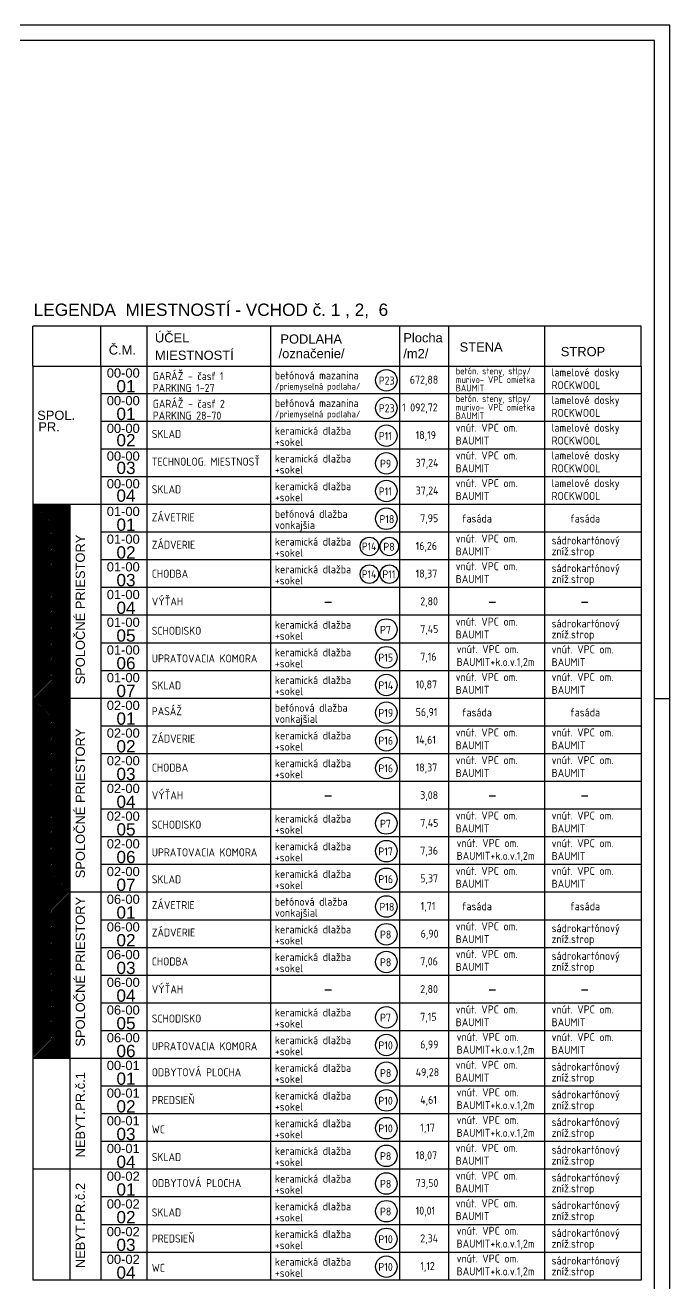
# Model space of a CAD drawing. Extents: x 4511820 to 5180432, y -1526536 to -944957.
# Drawn here: x 5044060 to 5054537, y -1416290 to -1395841 of the extents above; entities that cross this region are included whole.
import ezdxf

# ---------------------------------------------------------------- set-up
doc = ezdxf.new("R2010")
doc.units = 0
doc.header["$MEASUREMENT"] = 0
for name, color, linetype in [('MÚRY', 1, 'CONTINUOUS'), ('TENKÁ', 7, 'CONTINUOUS'), ('ŠRAFY', 82, 'CONTINUOUS')]:
    doc.layers.add(name, color=color, linetype=linetype)
doc.styles.add('ARIAL', font='arial.ttf')
doc.styles.add('Style-Arial', font='arial.ttf')
doc.styles.add('STYLE1', font='isocp.shx')
pattern_1 = [(45, (150, 9568.049), (-13.25825215, 13.25825215), [])]

msp = doc.modelspace()

# ---------------------------------------------------------------- hatches: boundary and pattern name
at = {"layer": 'ŠRAFY'}
h = msp.add_hatch(dxfattribs=at)
h.set_pattern_fill('ANSI31', color=132, scale=150)
h.set_pattern_definition(pattern_1)
h.paths.add_polyline_path([(5044787, -1406778.808), (5044787, -1403628.808), (5044187, -1403628.808), (5044187, -1406778.808)])
h.paths.add_polyline_path([(5044357.901, -1406047.863), (5044357.901, -1404616.383), (5044649.511, -1404616.383), (5044649.511, -1406047.863)], flags=24)
h = msp.add_hatch(dxfattribs=at)
h.set_pattern_fill('ANSI31', color=213, scale=150)
h.set_pattern_definition(pattern_1)
h.paths.add_polyline_path([(5044787, -1409928.808), (5044787, -1406778.808), (5044187, -1406778.808), (5044187, -1409928.808)])
h.paths.add_polyline_path([(5044357.901, -1409016.363), (5044357.901, -1407550.149), (5044649.511, -1407550.149), (5044649.511, -1409016.363)], flags=24)
h = msp.add_hatch(dxfattribs=at)
h.set_pattern_fill('ANSI31', color=63, scale=150)
h.set_pattern_definition(pattern_1)
h.paths.add_polyline_path([(5044787, -1412628.808), (5044787, -1409928.808), (5044187, -1409928.808), (5044187, -1412628.808)])
h.paths.add_polyline_path([(5044357.901, -1411985.863), (5044357.901, -1410517.834), (5044649.511, -1410517.834), (5044649.511, -1411985.863)], flags=24)

# ---------------------------------------------------------------- linework, layer by layer
at = {"layer": 'MÚRY', "ltscale": 0.25}
for p, q in [((5054072.54, -1400728.808), (5044187, -1400728.808)), ((5044187, -1401378.808), (5044187, -1400728.808)), ((5045289.826, -1401378.808), (5045289.826, -1400728.808)), ((5054072.54, -1401378.808), (5054072.54, -1400728.808)), ((5044187, -1401378.808), (5054072.54, -1401378.808)), ((5054072.54, -1403628.808), (5044187, -1403628.808)), ((5054072.54, -1406778.808), (5044187, -1406778.808)), ((5054072.54, -1409928.808), (5044187, -1409928.808)), ((5054072.54, -1412628.808), (5044187, -1412628.808)), ((5054072.54, -1414428.808), (5044187, -1414428.808)), ((5054072.54, -1416228.808), (5044187, -1416228.808))]:
    msp.add_line(p, q, dxfattribs=at)
at = {"layer": 'TENKÁ', "color": 7}
for p, q in [((5054537, -1395840.921), (4975746, -1395840.921)), ((5054537, -1436478.808), (5054537, -1395840.921)), ((5054287, -1396090.921), (4975996, -1396090.921)), ((5054287, -1436228.808), (5054287, -1396090.921))]:
    msp.add_line(p, q, dxfattribs=at)
at = {"layer": 'TENKÁ', "linetype": 'Continuous'}
for p, q in [((5046039.826, -1400728.808), (5046039.826, -1416228.808)), ((5054072.54, -1401828.808), (5045289.826, -1401828.808)), ((5054072.54, -1402278.808), (5045289.826, -1402278.808)), ((5054072.54, -1402728.808), (5045289.826, -1402728.808)), ((5054072.54, -1403178.808), (5045289.826, -1403178.808))]:
    msp.add_line(p, q, dxfattribs=at)
at = {"layer": 'TENKÁ', "ltscale": 0.25}
for p, q in [((5048049.706, -1400728.808), (5048049.706, -1416228.808)), ((5050143.014, -1400728.808), (5050143.014, -1416228.808)), ((5050948.219, -1416228.808), (5050948.219, -1400728.808)), ((5052507.051, -1416228.808), (5052507.051, -1400728.808)), ((5044187, -1401378.808), (5044187, -1416228.808)), ((5045289.826, -1401378.808), (5045289.826, -1416228.808)), ((5054072.54, -1401378.808), (5054072.54, -1416228.808)), ((5044787, -1403628.808), (5044787, -1409928.808)), ((5053437, -1404078.808), (5045289.826, -1404078.808)), ((5054072.54, -1404078.808), (5045289.826, -1404078.808)), ((5053437, -1404528.808), (5045289.826, -1404528.808)), ((5054072.54, -1404528.808), (5045289.826, -1404528.808)), ((5053437, -1404978.808), (5045289.826, -1404978.808)), ((5054072.54, -1404978.808), (5045289.826, -1404978.808)), ((5053437, -1405428.808), (5045289.826, -1405428.808)), ((5054072.54, -1405428.808), (5045289.826, -1405428.808)), ((5053437, -1405878.808), (5045289.826, -1405878.808)), ((5054072.54, -1405878.808), (5045289.826, -1405878.808)), ((5054072.54, -1406328.808), (5045289.826, -1406328.808)), ((5044787, -1406778.808), (5044787, -1409928.808)), ((5054287, -1406778.808), (5054537, -1406778.808)), ((5053437, -1407228.808), (5045289.826, -1407228.808)), ((5054072.54, -1407228.808), (5045289.826, -1407228.808)), ((5053437, -1407678.808), (5045289.826, -1407678.808)), ((5054072.54, -1407678.808), (5045289.826, -1407678.808)), ((5053437, -1408128.808), (5045289.826, -1408128.808)), ((5054072.54, -1408128.808), (5045289.826, -1408128.808)), ((5053437, -1408578.808), (5045289.826, -1408578.808)), ((5054072.54, -1408578.808), (5045289.826, -1408578.808)), ((5053437, -1409028.808), (5045289.826, -1409028.808)), ((5054072.54, -1409028.808), (5045289.826, -1409028.808)), ((5054072.54, -1409478.808), (5045289.826, -1409478.808)), ((5044787, -1409928.808), (5044787, -1416228.808)), ((5053437, -1410378.808), (5045289.826, -1410378.808)), ((5054072.54, -1410378.808), (5045289.826, -1410378.808)), ((5053437, -1410828.808), (5045289.826, -1410828.808)), ((5054072.54, -1410828.808), (5045289.826, -1410828.808)), ((5053437, -1411278.808), (5045289.826, -1411278.808)), ((5054072.54, -1411278.808), (5045289.826, -1411278.808)), ((5053437, -1411728.808), (5045289.826, -1411728.808)), ((5054072.54, -1411728.808), (5045289.826, -1411728.808)), ((5053437, -1412178.808), (5045289.826, -1412178.808)), ((5054072.54, -1412178.808), (5045289.826, -1412178.808)), ((5053437, -1413078.808), (5045289.826, -1413078.808)), ((5054072.54, -1413078.808), (5045289.826, -1413078.808)), ((5053437, -1413528.808), (5045289.826, -1413528.808)), ((5054072.54, -1413528.808), (5045289.826, -1413528.808)), ((5053437, -1413978.808), (5045289.826, -1413978.808)), ((5054072.54, -1413978.808), (5045289.826, -1413978.808)), ((5053437, -1414878.808), (5045289.826, -1414878.808)), ((5054072.54, -1414878.808), (5045289.826, -1414878.808)), ((5053437, -1415328.808), (5045289.826, -1415328.808)), ((5054072.54, -1415328.808), (5045289.826, -1415328.808)), ((5053437, -1415778.808), (5045289.826, -1415778.808)), ((5054072.54, -1415778.808), (5045289.826, -1415778.808))]:
    msp.add_line(p, q, dxfattribs=at)
at = {"layer": 'TENKÁ'}
for p, q in [((5048931.54, -1405213.892), (5049036.54, -1405213.892)), ((5051598.54, -1405213.892), (5051703.54, -1405213.892)), ((5053100.04, -1405213.892), (5053205.04, -1405213.892)), ((5048931.54, -1408363.892), (5049036.54, -1408363.892)), ((5051598.54, -1408363.892), (5051703.54, -1408363.892)), ((5053100.04, -1408363.892), (5053205.04, -1408363.892)), ((5048931.54, -1411513.892), (5049036.54, -1411513.892)), ((5051598.54, -1411513.892), (5051703.54, -1411513.892)), ((5053100.04, -1411513.892), (5053205.04, -1411513.892))]:
    msp.add_line(p, q, dxfattribs=at)
for centre in [(5049929.54, -1401610.083), (5049929.54, -1402060.083), (5049929.54, -1402510.083), (5049929.54, -1402960.083), (5049929.54, -1403410.083), (5049929.54, -1405660.083), (5049929.54, -1406110.083)]:
    msp.add_circle(centre, 175, dxfattribs=at)
at = {"layer": 'TENKÁ', "ltscale": 0.25}
for centre, radius in [((5049929.54, -1403860.083), 175), ((5049655.04, -1404310.083), 150), ((5049978.54, -1404310.083), 150), ((5049655.04, -1404760.083), 150), ((5049978.54, -1404760.083), 150), ((5049929.54, -1406560.083), 175), ((5049929.54, -1407010.083), 175), ((5049929.54, -1407460.083), 175), ((5049929.54, -1407910.083), 175), ((5049929.54, -1408810.083), 175), ((5049929.54, -1409260.083), 175), ((5049929.54, -1409710.083), 175), ((5049929.54, -1410160.083), 175), ((5049929.54, -1410610.083), 175), ((5049929.54, -1411060.083), 175), ((5049929.54, -1411960.083), 175), ((5049929.54, -1412410.083), 175), ((5049929.54, -1412860.083), 175), ((5049929.54, -1413310.083), 175), ((5049929.54, -1413760.083), 175), ((5049929.54, -1414210.083), 175), ((5049929.54, -1414660.083), 175), ((5049929.54, -1415110.083), 175), ((5049929.54, -1415560.083), 175), ((5049929.54, -1416010.083), 175)]:
    msp.add_circle(centre, radius, dxfattribs=at)

# ---------------------------------------------------------------- texts
at = {"layer": 'MÚRY', "color": 0, "ltscale": 0.25, "style": 'Style-Arial'}
msp.add_text('LEGENDA  MIESTNOSTÍ - VCHOD č. 1 , 2,  6  ', height=200, dxfattribs=at).set_placement((5044200.029, -1400564.087))
at = {"layer": 'TENKÁ', "lineweight": 40, "ltscale": 0.25, "style": 'ARIAL'}
for s, height, p in [('ÚČEL ', 150, (5046168.962, -1400995.028)), ('PODLAHA', 150, (5048208.279, -1401015.047)), ('Plocha', 150, (5050205.916, -1400994.194)), ('Č.M.', 150, (5045418.962, -1401192.591)), ('MIESTNOSTÍ', 150, (5046168.962, -1401278.488)), ('/označenie/', 150, (5048178.785, -1401251.409)), ('/m2/', 150, (5050205.916, -1401251.409)), ('STENA', 150, (5051121.221, -1401144.339)), ('STROP', 150, (5052765.165, -1401218.454)), ('00-00', 150, (5045386.596, -1401566.079)), ('01', 200, (5045544.138, -1401806.579)), ('00-00', 150, (5045386.596, -1402016.079)), ('SPOL.', 150, (5044256.148, -1402253.58)), ('01', 200, (5045544.138, -1402256.579)), ('PR.', 150, (5044273.596, -1402440.863)), ('00-00', 150, (5045386.596, -1402466.079)), ('02', 200, (5045544.138, -1402683.079)), ('00-00', 150, (5045386.596, -1402916.079)), ('03', 200, (5045544.138, -1403133.079)), ('00-00', 150, (5045386.596, -1403366.079)), ('04', 200, (5045544.138, -1403583.079)), ('01-00', 150, (5045386.596, -1403816.079)), ('01', 200, (5045544.138, -1404056.579)), ('01-00', 150, (5045386.596, -1404266.079)), ('02', 200, (5045544.138, -1404506.579)), ('01-00', 150, (5045386.596, -1404716.079)), ('03', 200, (5045544.138, -1404956.579)), ('01-00', 150, (5045386.596, -1405166.079)), ('04', 200, (5045544.138, -1405406.579)), ('01-00', 150, (5045386.596, -1405616.079)), ('05', 200, (5045544.138, -1405856.579)), ('01-00', 150, (5045386.596, -1406066.079)), ('06', 200, (5045544.138, -1406306.579)), ('01-00', 150, (5045386.596, -1406516.079)), ('07', 200, (5045544.138, -1406756.579)), ('02-00', 150, (5045386.596, -1406966.079)), ('01', 200, (5045544.138, -1407206.579)), ('02-00', 150, (5045386.596, -1407416.079)), ('02', 200, (5045544.138, -1407656.579)), ('02-00', 150, (5045386.596, -1407866.079)), ('03', 200, (5045544.138, -1408106.579)), ('02-00', 150, (5045386.596, -1408316.079)), ('04', 200, (5045544.138, -1408556.579)), ('02-00', 150, (5045386.596, -1408766.079)), ('05', 200, (5045544.138, -1409006.579)), ('02-00', 150, (5045386.596, -1409216.079)), ('06', 200, (5045544.138, -1409456.579)), ('02-00', 150, (5045386.596, -1409666.079)), ('07', 200, (5045544.138, -1409906.579)), ('06-00', 150, (5045386.596, -1410116.079)), ('01', 200, (5045544.138, -1410356.579)), ('06-00', 150, (5045386.596, -1410566.079)), ('02', 200, (5045544.138, -1410806.579)), ('06-00', 150, (5045386.596, -1411016.079)), ('03', 200, (5045544.138, -1411256.579)), ('06-00', 150, (5045386.596, -1411466.079)), ('04', 200, (5045544.138, -1411706.579)), ('06-00', 150, (5045386.596, -1411916.079)), ('05', 200, (5045544.138, -1412156.579)), ('06-00', 150, (5045386.596, -1412366.079)), ('06', 200, (5045544.138, -1412606.579)), ('00-01', 150, (5045386.596, -1412816.079)), ('01', 200, (5045544.138, -1413056.579)), ('00-01', 150, (5045386.596, -1413266.079)), ('02', 200, (5045544.138, -1413506.579)), ('00-01', 150, (5045386.596, -1413716.079)), ('03', 200, (5045544.138, -1413956.579)), ('00-01', 150, (5045386.596, -1414166.079)), ('04', 200, (5045544.138, -1414406.579)), ('00-02', 150, (5045386.596, -1414616.079)), ('01', 200, (5045544.138, -1414856.579)), ('00-02', 150, (5045386.596, -1415066.079)), ('02', 200, (5045544.138, -1415306.579)), ('00-02', 150, (5045386.596, -1415516.079)), ('03', 200, (5045544.138, -1415756.579)), ('00-02', 150, (5045386.596, -1415966.079)), ('04', 200, (5045544.138, -1416206.579))]:
    msp.add_text(s, height=height, dxfattribs=at).set_placement(p)
at = {"layer": 'TENKÁ', "linetype": 'Continuous', "style": 'STYLE1'}
for s, height, p in [('GARÁŽ - časť 1', 130, (5046133.579, -1401607.326)), ('betónová mazanina', 130, (5048118.276, -1401596.216)), ('PARKING 1-27', 130, (5046133.579, -1401798.826)), ('/priemyselná podlaha/', 110, (5048118.276, -1401763.716)), ('GARÁŽ - časť 2', 130, (5046133.579, -1402057.326)), ('betónová mazanina', 130, (5048118.276, -1402046.216)), ('PARKING 28-70', 130, (5046133.579, -1402248.826)), ('/priemyselná podlaha/', 110, (5048118.276, -1402213.716)), ('keramická dlažba', 130, (5048118.276, -1402496.216)), ('SKLAD', 130, (5046118.203, -1402547.006)), ('+sokel', 130, (5048118.276, -1402676.698)), ('TECHNOLOG. MIESTNOSŤ', 130, (5046118.203, -1402997.006)), ('keramická dlažba', 130, (5048118.276, -1402946.216)), ('+sokel', 130, (5048118.276, -1403126.698)), ('SKLAD', 130, (5046118.203, -1403447.006)), ('keramická dlažba', 130, (5048118.276, -1403396.216)), ('+sokel', 130, (5048118.276, -1403576.698)), ('ZÁVETRIE', 130, (5046118.203, -1403901.683)), ('ZÁDVERIE', 130, (5046118.203, -1404347.006)), ('CHODBA', 130, (5046118.203, -1404817.963)), ('VÝŤAH', 130, (5046118.203, -1405269.033)), ('SCHODISKO', 130, (5046118.203, -1405744.76)), ('UPRATOVACIA KOMORA', 130, (5046118.203, -1406194.76)), ('SKLAD', 130, (5046118.203, -1406633.397)), ('PASÁŽ', 130, (5046118.203, -1407051.683)), ('ZÁDVERIE', 130, (5046118.203, -1407497.006)), ('CHODBA', 130, (5046118.203, -1407967.963)), ('VÝŤAH', 130, (5046118.203, -1408419.033)), ('SCHODISKO', 130, (5046118.203, -1408894.76)), ('UPRATOVACIA KOMORA', 130, (5046118.203, -1409344.76)), ('SKLAD', 130, (5046118.203, -1409783.397)), ('ZÁVETRIE', 130, (5046118.203, -1410201.683)), ('ZÁDVERIE', 130, (5046118.203, -1410647.006)), ('CHODBA', 130, (5046118.203, -1411117.963)), ('VÝŤAH', 130, (5046118.203, -1411569.033)), ('SCHODISKO', 130, (5046118.203, -1412044.76)), ('UPRATOVACIA KOMORA', 130, (5046118.203, -1412494.76)), ('ODBYTOVÁ PLOCHA', 130, (5046118.203, -1412917.963)), ('PREDSIEŇ', 130, (5046118.203, -1413369.033)), ('WC', 130, (5046118.203, -1413844.76)), ('SKLAD', 130, (5046118.203, -1414294.76)), ('ODBYTOVÁ PLOCHA', 130, (5046118.203, -1414717.963)), ('SKLAD', 130, (5046118.203, -1415194.76)), ('PREDSIEŇ', 130, (5046118.203, -1415619.033)), ('WC', 130, (5046118.203, -1416094.76))]:
    msp.add_text(s, height=height, dxfattribs=at).set_placement(p)
at = {"layer": 'TENKÁ', "style": 'STYLE1'}
for s, p in [('P23', (5049806.276, -1401680.34)), ('P23', (5049806.276, -1402130.34)), ('P11', (5049806.276, -1402580.34)), ('P9', (5049826.776, -1403030.34)), ('P11', (5049806.276, -1403480.34)), ('P18', (5049817.276, -1403930.34)), ('P8', (5049881.276, -1404380.34)), ('P11', (5049864.776, -1404827.34)), ('P7', (5049826.776, -1405730.34)), ('P15', (5049800.276, -1406180.34)), ('P18', (5049817.276, -1410230.34))]:
    msp.add_text(s, height=130, dxfattribs=at).set_placement(p)
at = {"layer": 'TENKÁ', "ltscale": 0.25, "style": 'STYLE1'}
for s, height, p in [('672,88', 130, (5050311.001, -1401666.073)), ('murivo- VPC omietka', 110, (5051056.934, -1401655.201)), ('betón. steny, stlpy/', 110, (5051056.934, -1401513.593)), ('lamelové dosky', 130, (5052615.766, -1401546.593)), ('BAUMIT', 110, (5051056.934, -1401792.201)), ('ROCKWOOL', 130, (5052615.766, -1401754.701)), ('betón. steny, stlpy/', 110, (5051056.934, -1401963.593)), ('lamelové dosky', 130, (5052615.766, -1401996.593)), ('1 092,72', 130, (5050185.001, -1402116.073)), ('murivo- VPC omietka', 110, (5051056.934, -1402105.201)), ('BAUMIT', 110, (5051056.934, -1402242.201)), ('ROCKWOOL', 130, (5052615.766, -1402204.701)), ('vnút. VPC om.', 130, (5051056.934, -1402446.593)), ('lamelové dosky', 130, (5052615.766, -1402446.593)), ('18,19', 130, (5050406.501, -1402566.073)), ('BAUMIT', 130, (5051056.934, -1402654.701)), ('ROCKWOOL', 130, (5052615.766, -1402654.701)), ('vnút. VPC om.', 130, (5051056.934, -1402896.593)), ('lamelové dosky', 130, (5052615.766, -1402896.593)), ('37,24', 130, (5050406.501, -1403016.073)), ('BAUMIT', 130, (5051056.934, -1403104.701)), ('ROCKWOOL', 130, (5052615.766, -1403104.701)), ('37,24', 130, (5050406.501, -1403466.073)), ('vnút. VPC om.', 130, (5051056.934, -1403346.593)), ('lamelové dosky', 130, (5052615.766, -1403346.593)), ('BAUMIT', 130, (5051056.934, -1403554.701)), ('ROCKWOOL', 130, (5052615.766, -1403554.701)), ('betónová dlažba', 130, (5048118.276, -1403846.216)), (' 7,95', 130, (5050406.501, -1403916.073)), ('fasáda', 130, (5051156.934, -1403920.857)), ('fasáda', 130, (5052915.766, -1403920.857)), ('vonkajšia', 130, (5048118.276, -1404026.698)), ('keramická dlažba', 130, (5048118.276, -1404296.216)), ('vnút. VPC om.', 130, (5051056.934, -1404246.593)), ('sádrokartónový', 130, (5052615.766, -1404276.471)), ('+sokel', 130, (5048118.276, -1404476.698)), ('P14', 125, (5049532.736, -1404372.261)), ('16,26', 130, (5050406.501, -1404366.073)), ('BAUMIT', 130, (5051056.934, -1404454.701)), ('zníž.strop', 130, (5052615.766, -1404453.181)), ('keramická dlažba', 130, (5048118.276, -1404746.216)), ('vnút. VPC om.', 130, (5051056.934, -1404696.593)), ('sádrokartónový', 130, (5052615.766, -1404726.471)), ('+sokel', 130, (5048118.276, -1404926.698)), ('P14', 125, (5049532.736, -1404822.261)), ('18,37', 130, (5050406.501, -1404816.073)), ('BAUMIT', 130, (5051056.934, -1404904.701)), ('zníž.strop', 130, (5052615.766, -1404903.181)), (' 2,80', 130, (5050406.501, -1405266.073)), ('keramická dlažba', 130, (5048118.276, -1405646.216)), (' 7,45', 130, (5050406.501, -1405716.073)), ('vnút. VPC om.', 130, (5051056.934, -1405596.593)), ('sádrokartónový', 130, (5052615.766, -1405626.471)), ('+sokel', 130, (5048118.276, -1405826.698)), ('BAUMIT', 130, (5051056.934, -1405804.701)), ('zníž.strop', 130, (5052615.766, -1405803.181)), ('keramická dlažba', 130, (5048118.276, -1406096.216)), (' 7,16', 130, (5050406.501, -1406166.073)), ('vnút. VPC om.', 130, (5051071.967, -1406043.53)), ('vnút. VPC om.', 130, (5052615.766, -1406046.593)), ('+sokel', 130, (5048118.276, -1406276.698)), ('BAUMIT+k.o.v.1,2m', 130, (5051071.967, -1406251.638)), ('BAUMIT', 130, (5052615.766, -1406254.701)), ('keramická dlažba', 130, (5048118.276, -1406546.216)), ('vnút. VPC om.', 130, (5051056.934, -1406496.593)), ('vnút. VPC om.', 130, (5052615.766, -1406496.593)), ('+sokel', 130, (5048118.276, -1406726.698)), ('P14', 130, (5049800.276, -1406630.34)), ('10,87', 130, (5050406.501, -1406616.073)), ('BAUMIT', 130, (5051056.934, -1406704.701)), ('BAUMIT', 130, (5052615.766, -1406704.701)), ('betónová dlažba', 130, (5048118.276, -1406996.216)), ('vonkajšial', 130, (5048118.276, -1407176.698)), ('P19', 130, (5049800.276, -1407080.34)), ('56,91', 130, (5050406.501, -1407066.073)), ('fasáda', 130, (5051156.934, -1407070.857)), ('fasáda', 130, (5052915.766, -1407070.857)), ('vnút. VPC om.', 130, (5051056.934, -1407396.593)), ('vnút. VPC om.', 130, (5052615.766, -1407396.593)), ('keramická dlažba', 130, (5048118.276, -1407446.216)), ('P16', 130, (5049800.276, -1407530.34)), ('14,61', 130, (5050406.501, -1407516.073)), ('BAUMIT', 130, (5051056.934, -1407604.701)), ('BAUMIT', 130, (5052615.766, -1407604.701)), ('+sokel', 130, (5048118.276, -1407626.698)), ('keramická dlažba', 130, (5048118.276, -1407896.216)), ('P16', 130, (5049800.276, -1407980.34)), ('18,37', 130, (5050406.501, -1407966.073)), ('vnút. VPC om.', 130, (5051056.934, -1407846.593)), ('vnút. VPC om.', 130, (5052615.766, -1407846.593)), ('+sokel', 130, (5048118.276, -1408076.698)), ('BAUMIT', 130, (5051056.934, -1408054.701)), ('BAUMIT', 130, (5052615.766, -1408054.701)), (' 3,08', 130, (5050406.501, -1408416.073)), ('keramická dlažba', 130, (5048118.276, -1408796.216)), ('vnút. VPC om.', 130, (5051056.934, -1408746.593)), ('vnút. VPC om.', 130, (5052615.766, -1408746.593)), ('+sokel', 130, (5048118.276, -1408976.698)), ('P7', 130, (5049826.776, -1408880.34)), (' 7,45', 130, (5050406.501, -1408866.073)), ('BAUMIT', 130, (5051056.934, -1408954.701)), ('BAUMIT', 130, (5052615.766, -1408954.701)), ('keramická dlažba', 130, (5048118.276, -1409246.216)), ('vnút. VPC om.', 130, (5051071.967, -1409193.53)), ('vnút. VPC om.', 130, (5052615.766, -1409196.593)), ('+sokel', 130, (5048118.276, -1409426.698)), ('P17', 130, (5049800.276, -1409330.34)), (' 7,36', 130, (5050406.501, -1409316.073)), ('BAUMIT+k.o.v.1,2m', 130, (5051071.967, -1409401.638)), ('BAUMIT', 130, (5052615.766, -1409404.701)), ('vnút. VPC om.', 130, (5051056.934, -1409646.593)), ('vnút. VPC om.', 130, (5052615.766, -1409646.593)), ('keramická dlažba', 130, (5048118.276, -1409696.216)), ('P16', 130, (5049800.276, -1409780.34)), (' 5,37', 130, (5050406.501, -1409766.073)), ('BAUMIT', 130, (5051056.934, -1409854.701)), ('BAUMIT', 130, (5052615.766, -1409854.701)), ('+sokel', 130, (5048118.276, -1409876.698)), ('betónová dlažba', 130, (5048118.276, -1410146.216)), (' 1,71', 130, (5050413.661, -1410216.073)), ('fasáda', 130, (5051156.934, -1410220.857)), ('fasáda', 130, (5052915.766, -1410220.857)), ('vonkajšial', 130, (5048118.276, -1410326.698)), ('keramická dlažba', 130, (5048118.276, -1410596.216)), ('P8', 130, (5049826.776, -1410680.34)), (' 6,90', 130, (5050413.661, -1410666.073)), ('vnút. VPC om.', 130, (5051056.934, -1410546.593)), ('sádrokartónový', 130, (5052615.766, -1410576.471)), ('+sokel', 130, (5048118.276, -1410776.698)), ('BAUMIT', 130, (5051056.934, -1410754.701)), ('zníž.strop', 130, (5052615.766, -1410753.181)), ('keramická dlažba', 130, (5048118.276, -1411046.216)), ('vnút. VPC om.', 130, (5051056.934, -1410996.593)), ('sádrokartónový', 130, (5052615.766, -1411026.471)), ('+sokel', 130, (5048118.276, -1411226.698)), ('P8', 130, (5049826.776, -1411130.34)), (' 7,06', 130, (5050406.501, -1411116.073)), ('BAUMIT', 130, (5051056.934, -1411204.701)), ('zníž.strop', 130, (5052615.766, -1411203.181)), (' 2,80', 130, (5050406.501, -1411566.073)), ('vnút. VPC om.', 130, (5051056.934, -1411896.593)), ('vnút. VPC om.', 130, (5052615.766, -1411896.593)), ('keramická dlažba', 130, (5048118.276, -1411946.216)), ('P7', 130, (5049826.776, -1412030.34)), (' 7,15', 130, (5050406.501, -1412016.073)), ('BAUMIT', 130, (5051056.934, -1412104.701)), ('BAUMIT', 130, (5052615.766, -1412104.701)), ('+sokel', 130, (5048118.276, -1412126.698)), ('keramická dlažba', 130, (5048118.276, -1412396.216)), ('P10', 130, (5049800.276, -1412480.34)), (' 6,99', 130, (5050406.501, -1412466.073)), ('vnút. VPC om.', 130, (5051071.967, -1412343.53)), ('vnút. VPC om.', 130, (5052615.766, -1412346.593)), ('+sokel', 130, (5048118.276, -1412576.698)), ('BAUMIT+k.o.v.1,2m', 130, (5051071.967, -1412551.638)), ('BAUMIT', 130, (5052615.766, -1412554.701)), ('keramická dlažba', 130, (5048118.276, -1412846.216)), ('P8', 130, (5049826.776, -1412930.34)), ('49,28', 130, (5050406.501, -1412916.073)), ('vnút. VPC om.', 130, (5051056.934, -1412796.593)), ('sádrokartónový', 130, (5052615.766, -1412826.471)), ('+sokel', 130, (5048118.276, -1413026.698)), ('BAUMIT', 130, (5051056.934, -1413004.701)), ('zníž.strop', 130, (5052615.766, -1413003.181)), ('keramická dlažba', 130, (5048118.276, -1413296.216)), ('vnút. VPC om.', 130, (5051071.967, -1413243.53)), ('sádrokartónový', 130, (5052615.766, -1413276.471)), ('+sokel', 130, (5048118.276, -1413476.698)), ('P10', 130, (5049800.276, -1413380.34)), (' 4,61', 130, (5050406.501, -1413366.073)), ('BAUMIT+k.o.v.1,2m', 130, (5051071.967, -1413451.638)), ('zníž.strop', 130, (5052615.766, -1413453.181)), ('keramická dlažba', 130, (5048118.276, -1413746.216)), ('vnút. VPC om.', 130, (5051071.967, -1413693.53)), ('sádrokartónový', 130, (5052615.766, -1413726.471)), ('+sokel', 130, (5048118.276, -1413926.698)), ('P10', 130, (5049800.276, -1413830.34)), (' 1,17', 130, (5050406.501, -1413816.073)), ('BAUMIT+k.o.v.1,2m', 130, (5051071.967, -1413901.638)), ('zníž.strop', 130, (5052615.766, -1413903.181)), ('vnút. VPC om.', 130, (5051056.934, -1414146.593)), ('keramická dlažba', 130, (5048118.276, -1414196.216)), ('P8', 130, (5049826.776, -1414280.34)), ('18,07', 130, (5050406.501, -1414266.073)), ('BAUMIT', 130, (5051056.934, -1414354.701)), ('sádrokartónový', 130, (5052615.766, -1414176.471)), ('zníž.strop', 130, (5052615.766, -1414353.181)), ('+sokel', 130, (5048118.276, -1414376.698)), ('keramická dlažba', 130, (5048118.276, -1414646.216)), ('P8', 130, (5049826.776, -1414730.34)), ('73,50', 130, (5050406.501, -1414716.073)), ('vnút. VPC om.', 130, (5051056.934, -1414596.593)), ('sádrokartónový', 130, (5052615.766, -1414626.471)), ('+sokel', 130, (5048118.276, -1414826.698)), ('BAUMIT', 130, (5051056.934, -1414804.701)), ('zníž.strop', 130, (5052615.766, -1414803.181)), ('keramická dlažba', 130, (5048118.276, -1415096.216)), ('P8', 130, (5049826.776, -1415180.34)), ('10,01', 130, (5050406.501, -1415166.073)), ('vnút. VPC om.', 130, (5051056.934, -1415046.593)), ('sádrokartónový', 130, (5052615.766, -1415076.471)), ('+sokel', 130, (5048118.276, -1415276.698)), ('BAUMIT', 130, (5051056.934, -1415254.701)), ('zníž.strop', 130, (5052615.766, -1415253.181)), ('keramická dlažba', 130, (5048118.276, -1415546.216)), ('vnút. VPC om.', 130, (5051071.967, -1415493.53)), ('sádrokartónový', 130, (5052615.766, -1415526.471)), ('+sokel', 130, (5048118.276, -1415726.698)), ('P10', 130, (5049800.276, -1415630.34)), (' 2,34', 130, (5050406.501, -1415616.073)), ('BAUMIT+k.o.v.1,2m', 130, (5051071.967, -1415701.638)), ('zníž.strop', 130, (5052615.766, -1415703.181)), ('keramická dlažba', 130, (5048118.276, -1415996.216)), ('vnút. VPC om.', 130, (5051071.967, -1415943.53)), ('sádrokartónový', 130, (5052615.766, -1415976.471)), ('+sokel', 130, (5048118.276, -1416176.698)), ('P10', 130, (5049800.276, -1416080.34)), (' 1,12', 130, (5050406.501, -1416066.073)), ('BAUMIT+k.o.v.1,2m', 130, (5051071.967, -1416151.638)), ('zníž.strop', 130, (5052615.766, -1416153.181))]:
    msp.add_text(s, height=height, dxfattribs=at).set_placement(p)
at = {"layer": 'TENKÁ', "lineweight": 40, "ltscale": 0.25, "style": 'ARIAL'}
for s, p in [('SPOLOČNÉ PRIESTORY', (5045030.728, -1406551.284)), ('SPOLOČNÉ PRIESTORY', (5045030.728, -1409701.284)), ('SPOLOČNÉ PRIESTORY', (5045030.728, -1412436.284)), ('NEBYT.PR.č.1', (5045030.728, -1414235.284)), ('NEBYT.PR.č.2', (5045030.728, -1416035.284))]:
    msp.add_text(s, height=150, rotation=90, dxfattribs=at).set_placement(p)
at = {"layer": 'TENKÁ', "ltscale": 0.25, "style": 'Style-Arial'}
for s, p in [('VCHOD č.1', (5044598.771, -1406001.529)), ('VCHOD č.2', (5044598.771, -1408970.029)), ('VCHOD č.6', (5044598.771, -1411939.529))]:
    msp.add_text(s, height=190, rotation=90, dxfattribs=at).set_placement(p)

doc.saveas('drawing.dxf')
